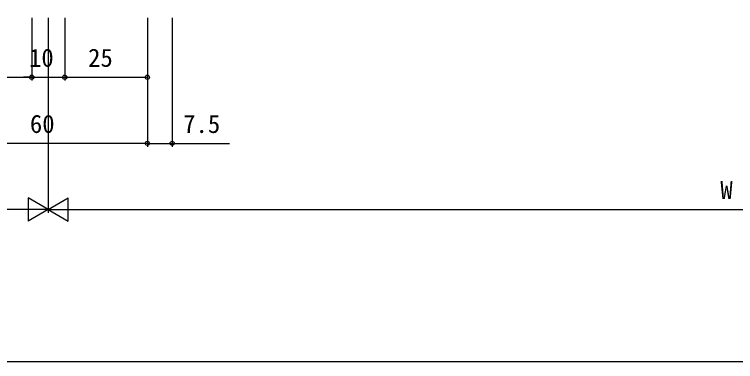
# Model space of a CAD drawing. Units: millimetres, scale not verified. Extents: x -960 to 961, y -419 to 416.
# Drawn here: x 290.4 to 508.7, y -418.7 to -313.7 of the extents above; entities that cross this region are included whole.
import ezdxf
from ezdxf.enums import TextEntityAlignment as Align

# ---------------------------------------------------------------- set-up
doc = ezdxf.new("R2010")
doc.units = ezdxf.units.MM
doc.header["$LTSCALE"] = 2
doc.layers.add('0-7_YKK_D', color=6, linetype='Continuous')
doc.layers.add('0-8_YKK_ZWAK', color=7, linetype='Continuous')
doc.styles.add('ＭＳ ゴシック', font='')
doc.styles.get('ＭＳ ゴシック').set_extended_font_data('MS Gothic')

msp = doc.modelspace()

# ---------------------------------------------------------------- linework, layer by layer
at = {"layer": '0-7_YKK_D'}
for p, q in [((295.6, -314.7), (295.6, -333.7)), ((295.6, -314.7), (295.6, -333.7)), ((300.6, -314.7), (300.6, -373.7)), ((300.6, -314.7), (300.6, -373.7)), ((305.6, -314.7), (305.6, -333.7)), ((305.6, -314.7), (305.6, -333.7)), ((330.6, -314.7), (330.6, -333.7)), ((330.6, -314.7), (330.6, -353.7)), ((330.6, -314.7), (330.6, -353.7)), ((338.1, -314.7), (338.1, -353.7)), ((270.6, -332.7), (295.6, -332.7)), ((295.6, -332.7), (293.05, -332.7)), ((295.6, -332.7), (305.6, -332.7)), ((305.6, -332.7), (330.6, -332.7)), ((305.6, -332.7), (308.15, -332.7)), ((330.6, -352.7), (270.6, -352.7)), ((300.6, -372.7), (294.538, -369.2)), ((294.538, -369.2), (294.538, -376.2)), ((300.6, -372.7), (306.662, -369.2)), ((306.662, -376.2), (306.662, -369.2)), ((293.6, -372.7), (95.6, -372.7)), ((300.6, -372.7), (288.476, -372.7)), ((300.6, -372.7), (294.538, -376.2)), ((300.6, -372.7), (306.662, -376.2)), ((300.6, -372.7), (312.724, -372.7)), ((307.6, -372.7), (708.6, -372.7))]:
    msp.add_line(p, q, dxfattribs=at)
msp.add_lwpolyline([(330.6, -352.7), (338.1, -352.7), (355.497, -352.7)], dxfattribs=at)
for centre in [(295.6, -332.7), (295.6, -332.7), (305.6, -332.7), (305.6, -332.7), (330.6, -332.7), (330.6, -352.7), (330.6, -352.7), (338.1, -352.7)]:
    msp.add_circle(centre, 0.637, dxfattribs=at)
at = {"layer": '0-8_YKK_ZWAK'}
msp.add_lwpolyline([(-959.4, -418.7), (960.6, -418.7), (960.6, 381.3)], dxfattribs=at)

# ---------------------------------------------------------------- texts
at = {"layer": '0-7_YKK_D', "style": 'ＭＳ ゴシック'}
for s, p in [('10', (294.762, -331.2)), ('25', (312.645, -331.2)), ('60', (295.039, -351.2)), ('7.5', (341.426, -351.2)), ('W', (504.052, -371.2))]:
    msp.add_text(s, height=5.499, dxfattribs=at).set_placement(p, align=Align.BOTTOM_LEFT)

doc.saveas('drawing.dxf')
